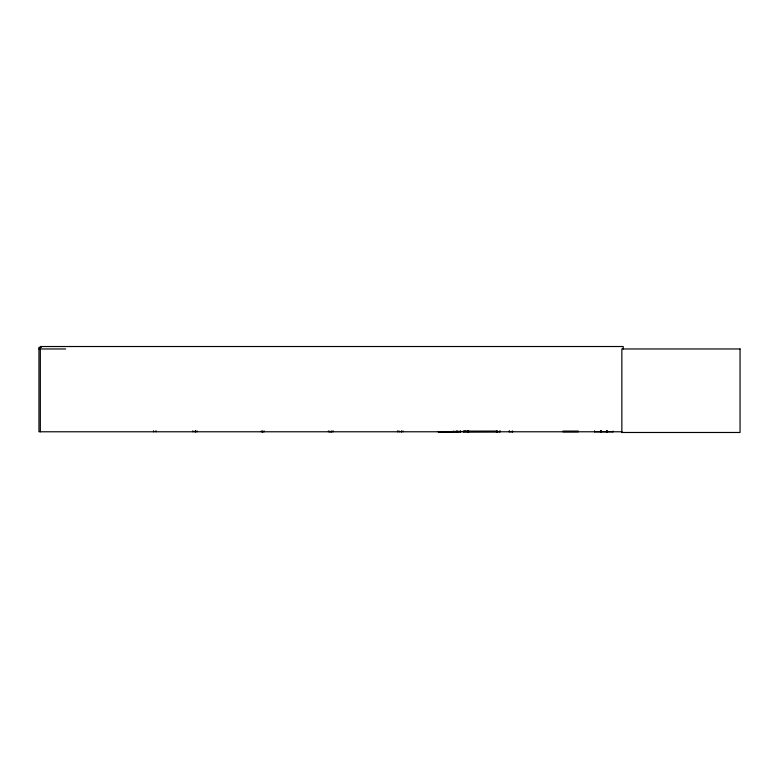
<?xml version="1.0" encoding="UTF-8"?>
<svg xmlns="http://www.w3.org/2000/svg" width="779" height="779" viewBox="0 0 779 779"><rect width="100%" height="100%" fill="white"/><g stroke="black" fill="none" stroke-linecap="round" stroke-linejoin="round"><path stroke-width="1.17" d="M613.083 431.751L594.543 431.751L594.718 431.089M594.63 431.751L594.543 431.089M607.153 431.605L607.24 431.089M612.995 431.751L613.083 431.089M499.952 431.693L463.213 431.732L463.232 431.225L497.236 431.225L497.236 431.78L497.236 431.225M463.291 431.751L463.301 431.225M463.31 431.478L497.236 431.449M194.906 431.712L195.578 431.605L195.305 430.738M195.471 431.673L195.5 431.147M262.056 431.751L263.302 431.693M331.708 431.673L331.27 431.693M401.039 431.693L401.419 431.693M496.788 431.693L496.875 431.147M401.565 431.673L401.594 431.089M41.384 347.395L38.95 347.395L38.95 431.78L622.012 431.78M38.95 348.963L65.67 348.963M562.818 431.235L578.417 431.235M460.749 431.41L438.1 431.761L460.749 431.741L460.73 431.118M438.1 431.576L460.749 431.576M562.789 431.459L578.446 431.439M399.062 431.147L399.539 431.693M562.808 431.732L578.437 431.732M468.929 431.693L468.841 431.147M330.52 431.751L330.072 431.693M512.855 431.693L509.242 431.693L509.369 430.914M512.407 431.693L512.329 431.147M600.551 431.693L600.473 431.089M623.229 348.963L623.229 346.519L40.323 346.519L40.323 431.78M607.162 431.089L607.153 431.78M606.958 430.914L607.065 431.78M606.588 430.914L606.588 431.78M606.529 430.914L606.529 431.78M601.125 430.914L601.096 431.78L601.037 430.914M600.755 430.914L600.755 431.78M600.687 430.914L600.667 431.78M512.241 431.089L512.241 431.78M509.076 431.089L509.076 431.78M500.118 431.089L500.118 431.78M499.943 430.914L499.826 431.78M496.953 431.089L496.953 431.78M468.676 431.089L468.754 431.78M467.458 430.738L467.458 431.78M467.322 430.914L467.322 431.78M465.024 430.738L465.024 431.78M460.321 431.089L460.321 431.78M457.721 431.089L457.721 431.78M457.059 431.089L457.059 431.78M456.348 431.089L456.348 431.78M453.699 431.089L453.699 431.78M403.025 430.914L403.035 431.78M401.682 431.089L401.682 431.78M398.897 431.089L398.984 431.78M397.553 430.914L397.543 431.78M333.256 430.914L333.256 431.78M331.903 431.089L331.903 431.78M331.825 431.089L331.825 431.78M328.475 430.914L328.465 431.78M264.178 430.914L264.178 431.78M262.737 431.089L262.825 431.78M262.659 431.089L262.659 431.78M261.306 430.914L261.306 431.78M197.009 430.914L197.019 431.78M195.665 431.089L195.587 431.78M192.871 430.738L192.871 431.78M155.985 430.738L155.985 431.78M153.551 430.738L153.551 431.78M740.05 348.963L621.856 348.963L621.856 432.481L740.05 432.481L740.05 348.963M329.906 431.78L329.906 431.089L329.819 431.78"/></g></svg>
